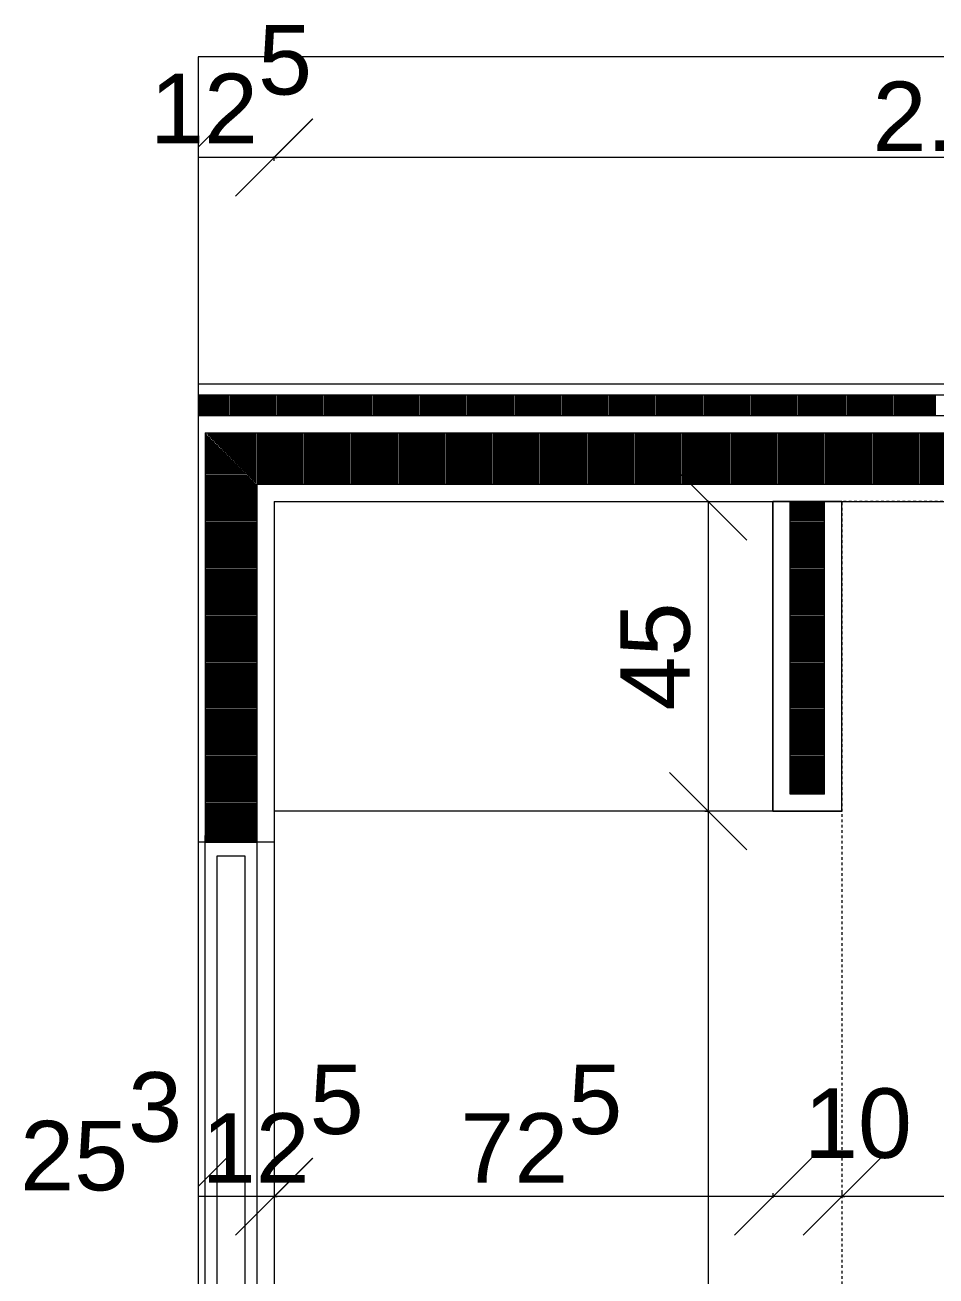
# Model space of a CAD drawing. Header units: metres. Extents: x -1 to 282, y -100 to 261.
# Drawn here: x 24.9 to 58.83, y 213.94 to 260.52 of the extents above; entities that cross this region are included whole.
import ezdxf

# ---------------------------------------------------------------- set-up
doc = ezdxf.new("R2010")
doc.units = ezdxf.units.M
doc.header["$LTSCALE"] = 0.00508
doc.header["$PDMODE"] = 1
doc.linetypes.add('gestrichelt-klein', pattern=[0.19685, 0.068898, -0.127953])
for name, color, linetype, lineweight in [('251_Sanitaerapparate', 7, 'Continuous', 5), ('271_Gipserarbeiten-allgemein', 7, 'Continuous', 18), ('273.0_Innentueren', 7, 'Continuous', 18), ('273.1_Wandschraenke', 7, 'Continuous', 9), ('Linien-0.03', 7, 'Continuous', 5), ('Linien-0.10', 7, 'Continuous', 9), ('Linien-gestrichelt', 7, 'gestrichelt-klein', 5), ('Symbole', 7, 'Continuous', 5)]:
    doc.layers.add(name, color=color, linetype=linetype, lineweight=lineweight)
for name, color, linetype, lineweight, true_color in [('271_Gipserarbeiten-LBW 10.0cm', 7, 'Continuous', 18, 0x6c00d2), ('271_Gipserarbeiten-LBW 12.5cm', 7, 'Continuous', 18, 0x117d81), ('273.1_Akustikplatte', 7, 'Continuous', 13, 0xe95800), ('Bemaßung-Leichtbau', 7, 'Continuous', 5, 0xb54400)]:
    doc.layers.add(name, color=color, linetype=linetype, lineweight=lineweight, true_color=true_color)
doc.styles.add('Arial', font='arial.ttf')
doc.dimstyles.new('vbk_50', dxfattribs={"dimtxt": 101.016365, "dimasz": 0.002245, "dimexe": 0.0015, "dimexo": 0.003, "dimgap": 0.0005, "dimtad": 1, "dimdec": 3, "dimzin": 3, "dimdsep": 46, "dimtxsty": 'Arial', "dimblk": 'VW_SLASH', "dimblk1": 'VW_SLASH', "dimblk2": 'VW_SLASH', "dimcen": 0, "dimdle": 0.002, "dimazin": 0, "dimtfac": 0.9, "dimtdec": 3, "dimtix": 1, "dimtmove": 0, "dimatfit": 0, "dimldrblk": 'DOT', "dimfxl": 0.005, "dimfxlon": 1, "dimfrac": 2, "dimtolj": 1, "dimtzin": 3, "dimarcsym": 0})
pattern_1 = [(0, (-31.357545, -155.136867), (3e-18, -0.05), [])]

# ---------------------------------------------------------------- blocks, each defined once
blk = doc.blocks.new('SAN_GR_Dusche')
at = {"layer": '251_Sanitaerapparate', "flags": 128}
for points in [[(0.285, 0), (0.635, 0), (0.635, -0.3835), (0.285, -0.3835)], [(0.1375, -0.2625), (0.1375, -0.1375), (0.2625, -0.1375), (0.2625, -0.2625)]]:
    blk.add_lwpolyline(points, close=True, dxfattribs=at)
at = {"layer": '251_Sanitaerapparate', "linetype": 'Continuous', "lineweight": 5}
blk.add_point((0, 0), dxfattribs=at)
at = {"layer": 'Linien-gestrichelt', "flags": 128}
blk.add_lwpolyline([(0, -1.21), (0, 0), (1.13, 0), (1.13, -1.21)], close=True, dxfattribs=at)
blk = doc.blocks.new('GRUP_GR_Standardbad')
at = {"layer": '273.1_Wandschraenke'}
blk.add_line((1.13, -0.45), (1.955, -0.45), dxfattribs=at)
at = {"layer": 'Linien-0.10', "flags": 128}
blk.add_lwpolyline([(1.13, 0), (1.23, 0), (1.23, -0.45), (1.13, -0.45)], close=True, dxfattribs=at)
at = {"layer": '251_Sanitaerapparate', "color": 7}
blk.add_blockref('SAN_GR_Dusche', (0, 0), dxfattribs=at)
blk = doc.blocks.new('*E182')
at = {"layer": 'Linien-0.03', "linetype": 'Continuous', "lineweight": 5}
h = blk.add_hatch(dxfattribs=at)
h.set_pattern_fill('DÄMMSTOFF 1MM', angle=-90, style=0, pattern_type=2)
h.set_pattern_definition(pattern_1)
h.paths.add_polyline_path([(0.257, 90.201), (2.179, 88.279), (2.179, 74.954), (0.257, 74.954)])
h = blk.add_hatch(dxfattribs=at)
h.set_pattern_fill('DÄMMSTOFF 1MM', angle=180, style=0, pattern_type=2)
h.set_pattern_definition([(270, (-31.357545, -155.136867), (-0.05, 6e-18), [])])
h.paths.add_polyline_path([(2.179, 88.279), (0.257, 90.201), (59.003, 90.201), (57.081, 88.279)])
h = blk.add_hatch(dxfattribs=at)
h.set_pattern_fill('DÄMMSTOFF 1MM', angle=-90, style=0, pattern_type=2)
h.set_pattern_definition(pattern_1)
h.paths.add_polyline_path([(22.038, 87.638), (23.319, 87.638), (23.319, 76.747), (22.038, 76.747)])
at = {"layer": '271_Gipserarbeiten-LBW 10.0cm'}
for p, q in [((21.398, 87.638, 0), (23.96, 87.638, 0)), ((21.398, 76.747, 0), (21.398, 87.638, 0)), ((23.96, 76.747, 0), (23.96, 87.638, 0)), ((21.398, 76.747, 0), (21.398, 76.107, 0)), ((23.96, 76.107, 0), (23.96, 76.747, 0)), ((21.398, 76.107, 0), (23.96, 76.107, 0))]:
    blk.add_line(p, q, dxfattribs=at)
at = {"layer": '271_Gipserarbeiten-LBW 12.5cm'}
for p, q in [((0, 90.841, 0), (59.643, 90.841, 0)), ((2.819, 87.638, 0), (2.819, 74.954, 0)), ((2.819, 87.638, 0), (56.44, 87.638, 0)), ((2.819, 74.954, 0), (0, 74.954, 0))]:
    blk.add_line(p, q, dxfattribs=at)
at = {"layer": '271_Gipserarbeiten-LBW 12.5cm', "elevation": 0, "flags": 128}
blk.add_lwpolyline([(2.819, 75.21), (2.819, 51.891), (1.73, 51.891), (1.73, 47.278), (0, 47.278)], dxfattribs=at)
at = {"layer": '273.0_Innentueren', "flags": 128}
blk.add_lwpolyline([(0.705, 74.441), (1.73, 74.441), (1.73, 47.278), (0.705, 47.278)], close=True, dxfattribs=at)
at = {"layer": '273.1_Akustikplatte'}
for p, q in [((0, 92.02, 0), (59.515, 92.02, 0)), ((0, 91.61, 0), (59.515, 91.61, 0))]:
    blk.add_line(p, q, dxfattribs=at)
at = {"layer": 'Linien-0.03'}
for p, q in [((0, 91.61, 0), (59.643, 91.61, 0)), ((0, 91.61, 0), (59.643, 91.61, 0)), ((0, 90.841, 0), (59.643, 90.841, 0)), ((0, 90.841, 0), (59.643, 90.841, 0)), ((0, 90.841, 0), (59.643, 90.841, 0)), ((0.257, 90.201, 0), (0.257, 74.954, 0)), ((0.257, 90.201, 0), (59.003, 90.201, 0)), ((2.179, 88.279, 0), (2.179, 74.954, 0)), ((2.179, 88.279, 0), (57.081, 88.279, 0)), ((2.819, 87.638, 0), (2.819, 74.954, 0)), ((2.819, 87.638, 0), (56.44, 87.638, 0)), ((21.398, 76.107, 0), (21.398, 87.638, 0)), ((22.038, 76.747, 0), (22.038, 87.638, 0)), ((23.319, 76.747, 0), (23.319, 87.638, 0)), ((23.96, 76.107, 0), (23.96, 87.638, 0)), ((23.319, 76.747, 0), (22.038, 76.747, 0)), ((0.257, 74.954, 0), (0.257, 75.21, 0)), ((2.179, 74.954, 0), (2.179, 75.21, 0))]:
    blk.add_line(p, q, dxfattribs=at)
at = {"layer": 'Linien-0.03', "color": 7, "linetype": 'Continuous', "lineweight": 5}
for p, q in [((0.042, 91.61, 0), (0.042, 90.841, 0)), ((0.092, 91.61, 0), (0.092, 90.841, 0)), ((0.142, 91.61, 0), (0.142, 90.841, 0)), ((0.192, 91.61, 0), (0.192, 90.841, 0)), ((0.242, 91.61, 0), (0.242, 90.841, 0)), ((0.292, 91.61, 0), (0.292, 90.841, 0)), ((0.342, 91.61, 0), (0.342, 90.841, 0)), ((0.392, 91.61, 0), (0.392, 90.841, 0)), ((0.442, 91.61, 0), (0.442, 90.841, 0)), ((0.492, 91.61, 0), (0.492, 90.841, 0)), ((0.542, 91.61, 0), (0.542, 90.841, 0)), ((0.592, 91.61, 0), (0.592, 90.841, 0)), ((0.642, 91.61, 0), (0.642, 90.841, 0)), ((0.692, 91.61, 0), (0.692, 90.841, 0)), ((0.742, 91.61, 0), (0.742, 90.841, 0)), ((0.792, 91.61, 0), (0.792, 90.841, 0)), ((0.842, 91.61, 0), (0.842, 90.841, 0)), ((0.892, 91.61, 0), (0.892, 90.841, 0)), ((0.942, 91.61, 0), (0.942, 90.841, 0)), ((0.992, 91.61, 0), (0.992, 90.841, 0)), ((1.042, 91.61, 0), (1.042, 90.841, 0)), ((1.092, 91.61, 0), (1.092, 90.841, 0)), ((1.142, 91.61, 0), (1.142, 90.841, 0)), ((1.192, 91.61, 0), (1.192, 90.841, 0)), ((1.242, 91.61, 0), (1.242, 90.841, 0)), ((1.292, 91.61, 0), (1.292, 90.841, 0)), ((1.342, 91.61, 0), (1.342, 90.841, 0)), ((1.392, 91.61, 0), (1.392, 90.841, 0)), ((1.442, 91.61, 0), (1.442, 90.841, 0)), ((1.492, 91.61, 0), (1.492, 90.841, 0)), ((1.542, 91.61, 0), (1.542, 90.841, 0)), ((1.592, 91.61, 0), (1.592, 90.841, 0)), ((1.642, 91.61, 0), (1.642, 90.841, 0)), ((1.692, 91.61, 0), (1.692, 90.841, 0)), ((1.742, 91.61, 0), (1.742, 90.841, 0)), ((1.792, 91.61, 0), (1.792, 90.841, 0)), ((1.842, 91.61, 0), (1.842, 90.841, 0)), ((1.892, 91.61, 0), (1.892, 90.841, 0)), ((1.942, 91.61, 0), (1.942, 90.841, 0)), ((1.992, 91.61, 0), (1.992, 90.841, 0)), ((2.042, 91.61, 0), (2.042, 90.841, 0)), ((2.092, 91.61, 0), (2.092, 90.841, 0)), ((2.142, 91.61, 0), (2.142, 90.841, 0)), ((2.192, 91.61, 0), (2.192, 90.841, 0)), ((2.242, 91.61, 0), (2.242, 90.841, 0)), ((2.292, 91.61, 0), (2.292, 90.841, 0)), ((2.342, 91.61, 0), (2.342, 90.841, 0)), ((2.392, 91.61, 0), (2.392, 90.841, 0)), ((2.442, 91.61, 0), (2.442, 90.841, 0)), ((2.492, 91.61, 0), (2.492, 90.841, 0)), ((2.542, 91.61, 0), (2.542, 90.841, 0)), ((2.592, 91.61, 0), (2.592, 90.841, 0)), ((2.642, 91.61, 0), (2.642, 90.841, 0)), ((2.692, 91.61, 0), (2.692, 90.841, 0)), ((2.742, 91.61, 0), (2.742, 90.841, 0)), ((2.792, 91.61, 0), (2.792, 90.841, 0)), ((2.842, 91.61, 0), (2.842, 90.841, 0)), ((2.892, 91.61, 0), (2.892, 90.841, 0)), ((2.942, 91.61, 0), (2.942, 90.841, 0)), ((2.992, 91.61, 0), (2.992, 90.841, 0)), ((3.042, 91.61, 0), (3.042, 90.841, 0)), ((3.092, 91.61, 0), (3.092, 90.841, 0)), ((3.142, 91.61, 0), (3.142, 90.841, 0)), ((3.192, 91.61, 0), (3.192, 90.841, 0)), ((3.242, 91.61, 0), (3.242, 90.841, 0)), ((3.292, 91.61, 0), (3.292, 90.841, 0)), ((3.342, 91.61, 0), (3.342, 90.841, 0)), ((3.392, 91.61, 0), (3.392, 90.841, 0)), ((3.442, 91.61, 0), (3.442, 90.841, 0)), ((3.492, 91.61, 0), (3.492, 90.841, 0)), ((3.542, 91.61, 0), (3.542, 90.841, 0)), ((3.592, 91.61, 0), (3.592, 90.841, 0)), ((3.642, 91.61, 0), (3.642, 90.841, 0)), ((3.692, 91.61, 0), (3.692, 90.841, 0)), ((3.742, 91.61, 0), (3.742, 90.841, 0)), ((3.792, 91.61, 0), (3.792, 90.841, 0)), ((3.842, 91.61, 0), (3.842, 90.841, 0)), ((3.892, 91.61, 0), (3.892, 90.841, 0)), ((3.942, 91.61, 0), (3.942, 90.841, 0)), ((3.992, 91.61, 0), (3.992, 90.841, 0)), ((4.042, 91.61, 0), (4.042, 90.841, 0)), ((4.092, 91.61, 0), (4.092, 90.841, 0)), ((4.142, 91.61, 0), (4.142, 90.841, 0)), ((4.192, 91.61, 0), (4.192, 90.841, 0)), ((4.242, 91.61, 0), (4.242, 90.841, 0)), ((4.292, 91.61, 0), (4.292, 90.841, 0)), ((4.342, 91.61, 0), (4.342, 90.841, 0)), ((4.392, 91.61, 0), (4.392, 90.841, 0)), ((4.442, 91.61, 0), (4.442, 90.841, 0)), ((4.492, 91.61, 0), (4.492, 90.841, 0)), ((4.542, 91.61, 0), (4.542, 90.841, 0)), ((4.592, 91.61, 0), (4.592, 90.841, 0)), ((4.642, 91.61, 0), (4.642, 90.841, 0)), ((4.692, 91.61, 0), (4.692, 90.841, 0)), ((4.742, 91.61, 0), (4.742, 90.841, 0)), ((4.792, 91.61, 0), (4.792, 90.841, 0)), ((4.842, 91.61, 0), (4.842, 90.841, 0)), ((4.892, 91.61, 0), (4.892, 90.841, 0)), ((4.942, 91.61, 0), (4.942, 90.841, 0)), ((4.992, 91.61, 0), (4.992, 90.841, 0)), ((5.042, 91.61, 0), (5.042, 90.841, 0)), ((5.092, 91.61, 0), (5.092, 90.841, 0)), ((5.142, 91.61, 0), (5.142, 90.841, 0)), ((5.192, 91.61, 0), (5.192, 90.841, 0)), ((5.242, 91.61, 0), (5.242, 90.841, 0)), ((5.292, 91.61, 0), (5.292, 90.841, 0)), ((5.342, 91.61, 0), (5.342, 90.841, 0)), ((5.392, 91.61, 0), (5.392, 90.841, 0)), ((5.442, 91.61, 0), (5.442, 90.841, 0)), ((5.492, 91.61, 0), (5.492, 90.841, 0)), ((5.542, 91.61, 0), (5.542, 90.841, 0)), ((5.592, 91.61, 0), (5.592, 90.841, 0)), ((5.642, 91.61, 0), (5.642, 90.841, 0)), ((5.692, 91.61, 0), (5.692, 90.841, 0)), ((5.742, 91.61, 0), (5.742, 90.841, 0)), ((5.792, 91.61, 0), (5.792, 90.841, 0)), ((5.842, 91.61, 0), (5.842, 90.841, 0)), ((5.892, 91.61, 0), (5.892, 90.841, 0)), ((5.942, 91.61, 0), (5.942, 90.841, 0)), ((5.992, 91.61, 0), (5.992, 90.841, 0)), ((6.042, 91.61, 0), (6.042, 90.841, 0)), ((6.092, 91.61, 0), (6.092, 90.841, 0)), ((6.142, 91.61, 0), (6.142, 90.841, 0)), ((6.192, 91.61, 0), (6.192, 90.841, 0)), ((6.242, 91.61, 0), (6.242, 90.841, 0)), ((6.292, 91.61, 0), (6.292, 90.841, 0)), ((6.342, 91.61, 0), (6.342, 90.841, 0)), ((6.392, 91.61, 0), (6.392, 90.841, 0)), ((6.442, 91.61, 0), (6.442, 90.841, 0)), ((6.492, 91.61, 0), (6.492, 90.841, 0)), ((6.542, 91.61, 0), (6.542, 90.841, 0)), ((6.592, 91.61, 0), (6.592, 90.841, 0)), ((6.642, 91.61, 0), (6.642, 90.841, 0)), ((6.692, 91.61, 0), (6.692, 90.841, 0)), ((6.742, 91.61, 0), (6.742, 90.841, 0)), ((6.792, 91.61, 0), (6.792, 90.841, 0)), ((6.842, 91.61, 0), (6.842, 90.841, 0)), ((6.892, 91.61, 0), (6.892, 90.841, 0)), ((6.942, 91.61, 0), (6.942, 90.841, 0)), ((6.992, 91.61, 0), (6.992, 90.841, 0)), ((7.042, 91.61, 0), (7.042, 90.841, 0)), ((7.092, 91.61, 0), (7.092, 90.841, 0)), ((7.142, 91.61, 0), (7.142, 90.841, 0)), ((7.192, 91.61, 0), (7.192, 90.841, 0)), ((7.242, 91.61, 0), (7.242, 90.841, 0)), ((7.292, 91.61, 0), (7.292, 90.841, 0)), ((7.342, 91.61, 0), (7.342, 90.841, 0)), ((7.392, 91.61, 0), (7.392, 90.841, 0)), ((7.442, 91.61, 0), (7.442, 90.841, 0)), ((7.492, 91.61, 0), (7.492, 90.841, 0)), ((7.542, 91.61, 0), (7.542, 90.841, 0)), ((7.592, 91.61, 0), (7.592, 90.841, 0)), ((7.642, 91.61, 0), (7.642, 90.841, 0)), ((7.692, 91.61, 0), (7.692, 90.841, 0)), ((7.742, 91.61, 0), (7.742, 90.841, 0)), ((7.792, 91.61, 0), (7.792, 90.841, 0)), ((7.842, 91.61, 0), (7.842, 90.841, 0)), ((7.892, 91.61, 0), (7.892, 90.841, 0)), ((7.942, 91.61, 0), (7.942, 90.841, 0)), ((7.992, 91.61, 0), (7.992, 90.841, 0)), ((8.042, 91.61, 0), (8.042, 90.841, 0)), ((8.092, 91.61, 0), (8.092, 90.841, 0)), ((8.142, 91.61, 0), (8.142, 90.841, 0)), ((8.192, 91.61, 0), (8.192, 90.841, 0)), ((8.242, 91.61, 0), (8.242, 90.841, 0)), ((8.292, 91.61, 0), (8.292, 90.841, 0)), ((8.342, 91.61, 0), (8.342, 90.841, 0)), ((8.392, 91.61, 0), (8.392, 90.841, 0)), ((8.442, 91.61, 0), (8.442, 90.841, 0)), ((8.492, 91.61, 0), (8.492, 90.841, 0)), ((8.542, 91.61, 0), (8.542, 90.841, 0)), ((8.592, 91.61, 0), (8.592, 90.841, 0)), ((8.642, 91.61, 0), (8.642, 90.841, 0)), ((8.692, 91.61, 0), (8.692, 90.841, 0)), ((8.742, 91.61, 0), (8.742, 90.841, 0)), ((8.792, 91.61, 0), (8.792, 90.841, 0)), ((8.842, 91.61, 0), (8.842, 90.841, 0)), ((8.892, 91.61, 0), (8.892, 90.841, 0)), ((8.942, 91.61, 0), (8.942, 90.841, 0)), ((8.992, 91.61, 0), (8.992, 90.841, 0)), ((9.042, 91.61, 0), (9.042, 90.841, 0)), ((9.092, 91.61, 0), (9.092, 90.841, 0)), ((9.142, 91.61, 0), (9.142, 90.841, 0)), ((9.192, 91.61, 0), (9.192, 90.841, 0)), ((9.242, 91.61, 0), (9.242, 90.841, 0)), ((9.292, 91.61, 0), (9.292, 90.841, 0)), ((9.342, 91.61, 0), (9.342, 90.841, 0)), ((9.392, 91.61, 0), (9.392, 90.841, 0)), ((9.442, 91.61, 0), (9.442, 90.841, 0)), ((9.492, 91.61, 0), (9.492, 90.841, 0)), ((9.542, 91.61, 0), (9.542, 90.841, 0)), ((9.592, 91.61, 0), (9.592, 90.841, 0)), ((9.642, 91.61, 0), (9.642, 90.841, 0)), ((9.692, 91.61, 0), (9.692, 90.841, 0)), ((9.742, 91.61, 0), (9.742, 90.841, 0)), ((9.792, 91.61, 0), (9.792, 90.841, 0)), ((9.842, 91.61, 0), (9.842, 90.841, 0)), ((9.892, 91.61, 0), (9.892, 90.841, 0)), ((9.942, 91.61, 0), (9.942, 90.841, 0)), ((9.992, 91.61, 0), (9.992, 90.841, 0)), ((10.042, 91.61, 0), (10.042, 90.841, 0)), ((10.092, 91.61, 0), (10.092, 90.841, 0)), ((10.142, 91.61, 0), (10.142, 90.841, 0)), ((10.192, 91.61, 0), (10.192, 90.841, 0)), ((10.242, 91.61, 0), (10.242, 90.841, 0)), ((10.292, 91.61, 0), (10.292, 90.841, 0)), ((10.342, 91.61, 0), (10.342, 90.841, 0)), ((10.392, 91.61, 0), (10.392, 90.841, 0)), ((10.442, 91.61, 0), (10.442, 90.841, 0)), ((10.492, 91.61, 0), (10.492, 90.841, 0)), ((10.542, 91.61, 0), (10.542, 90.841, 0)), ((10.592, 91.61, 0), (10.592, 90.841, 0)), ((10.642, 91.61, 0), (10.642, 90.841, 0)), ((10.692, 91.61, 0), (10.692, 90.841, 0)), ((10.742, 91.61, 0), (10.742, 90.841, 0)), ((10.792, 91.61, 0), (10.792, 90.841, 0)), ((10.842, 91.61, 0), (10.842, 90.841, 0)), ((10.892, 91.61, 0), (10.892, 90.841, 0)), ((10.942, 91.61, 0), (10.942, 90.841, 0)), ((10.992, 91.61, 0), (10.992, 90.841, 0)), ((11.042, 91.61, 0), (11.042, 90.841, 0)), ((11.092, 91.61, 0), (11.092, 90.841, 0)), ((11.142, 91.61, 0), (11.142, 90.841, 0)), ((11.192, 91.61, 0), (11.192, 90.841, 0)), ((11.242, 91.61, 0), (11.242, 90.841, 0)), ((11.292, 91.61, 0), (11.292, 90.841, 0)), ((11.342, 91.61, 0), (11.342, 90.841, 0)), ((11.392, 91.61, 0), (11.392, 90.841, 0)), ((11.442, 91.61, 0), (11.442, 90.841, 0)), ((11.492, 91.61, 0), (11.492, 90.841, 0)), ((11.542, 91.61, 0), (11.542, 90.841, 0)), ((11.592, 91.61, 0), (11.592, 90.841, 0)), ((11.642, 91.61, 0), (11.642, 90.841, 0)), ((11.692, 91.61, 0), (11.692, 90.841, 0)), ((11.742, 91.61, 0), (11.742, 90.841, 0)), ((11.792, 91.61, 0), (11.792, 90.841, 0)), ((11.842, 91.61, 0), (11.842, 90.841, 0)), ((11.892, 91.61, 0), (11.892, 90.841, 0)), ((11.942, 91.61, 0), (11.942, 90.841, 0)), ((11.992, 91.61, 0), (11.992, 90.841, 0)), ((12.042, 91.61, 0), (12.042, 90.841, 0)), ((12.092, 91.61, 0), (12.092, 90.841, 0)), ((12.142, 91.61, 0), (12.142, 90.841, 0)), ((12.192, 91.61, 0), (12.192, 90.841, 0)), ((12.242, 91.61, 0), (12.242, 90.841, 0)), ((12.292, 91.61, 0), (12.292, 90.841, 0)), ((12.342, 91.61, 0), (12.342, 90.841, 0)), ((12.392, 91.61, 0), (12.392, 90.841, 0)), ((12.442, 91.61, 0), (12.442, 90.841, 0)), ((12.492, 91.61, 0), (12.492, 90.841, 0)), ((12.542, 91.61, 0), (12.542, 90.841, 0)), ((12.592, 91.61, 0), (12.592, 90.841, 0)), ((12.642, 91.61, 0), (12.642, 90.841, 0)), ((12.692, 91.61, 0), (12.692, 90.841, 0)), ((12.742, 91.61, 0), (12.742, 90.841, 0)), ((12.792, 91.61, 0), (12.792, 90.841, 0)), ((12.842, 91.61, 0), (12.842, 90.841, 0)), ((12.892, 91.61, 0), (12.892, 90.841, 0)), ((12.942, 91.61, 0), (12.942, 90.841, 0)), ((12.992, 91.61, 0), (12.992, 90.841, 0)), ((13.042, 91.61, 0), (13.042, 90.841, 0)), ((13.092, 91.61, 0), (13.092, 90.841, 0)), ((13.142, 91.61, 0), (13.142, 90.841, 0)), ((13.192, 91.61, 0), (13.192, 90.841, 0)), ((13.242, 91.61, 0), (13.242, 90.841, 0)), ((13.292, 91.61, 0), (13.292, 90.841, 0)), ((13.342, 91.61, 0), (13.342, 90.841, 0)), ((13.392, 91.61, 0), (13.392, 90.841, 0)), ((13.442, 91.61, 0), (13.442, 90.841, 0)), ((13.492, 91.61, 0), (13.492, 90.841, 0)), ((13.542, 91.61, 0), (13.542, 90.841, 0)), ((13.592, 91.61, 0), (13.592, 90.841, 0)), ((13.642, 91.61, 0), (13.642, 90.841, 0)), ((13.692, 91.61, 0), (13.692, 90.841, 0)), ((13.742, 91.61, 0), (13.742, 90.841, 0)), ((13.792, 91.61, 0), (13.792, 90.841, 0)), ((13.842, 91.61, 0), (13.842, 90.841, 0)), ((13.892, 91.61, 0), (13.892, 90.841, 0)), ((13.942, 91.61, 0), (13.942, 90.841, 0)), ((13.992, 91.61, 0), (13.992, 90.841, 0)), ((14.042, 91.61, 0), (14.042, 90.841, 0)), ((14.092, 91.61, 0), (14.092, 90.841, 0)), ((14.142, 91.61, 0), (14.142, 90.841, 0)), ((14.192, 91.61, 0), (14.192, 90.841, 0)), ((14.242, 91.61, 0), (14.242, 90.841, 0)), ((14.292, 91.61, 0), (14.292, 90.841, 0)), ((14.342, 91.61, 0), (14.342, 90.841, 0)), ((14.392, 91.61, 0), (14.392, 90.841, 0)), ((14.442, 91.61, 0), (14.442, 90.841, 0)), ((14.492, 91.61, 0), (14.492, 90.841, 0)), ((14.542, 91.61, 0), (14.542, 90.841, 0)), ((14.592, 91.61, 0), (14.592, 90.841, 0)), ((14.642, 91.61, 0), (14.642, 90.841, 0)), ((14.692, 91.61, 0), (14.692, 90.841, 0)), ((14.742, 91.61, 0), (14.742, 90.841, 0)), ((14.792, 91.61, 0), (14.792, 90.841, 0)), ((14.842, 91.61, 0), (14.842, 90.841, 0)), ((14.892, 91.61, 0), (14.892, 90.841, 0)), ((14.942, 91.61, 0), (14.942, 90.841, 0)), ((14.992, 91.61, 0), (14.992, 90.841, 0)), ((15.042, 91.61, 0), (15.042, 90.841, 0)), ((15.092, 91.61, 0), (15.092, 90.841, 0)), ((15.142, 91.61, 0), (15.142, 90.841, 0)), ((15.192, 91.61, 0), (15.192, 90.841, 0)), ((15.242, 91.61, 0), (15.242, 90.841, 0)), ((15.292, 91.61, 0), (15.292, 90.841, 0)), ((15.342, 91.61, 0), (15.342, 90.841, 0)), ((15.392, 91.61, 0), (15.392, 90.841, 0)), ((15.442, 91.61, 0), (15.442, 90.841, 0)), ((15.492, 91.61, 0), (15.492, 90.841, 0)), ((15.542, 91.61, 0), (15.542, 90.841, 0)), ((15.592, 91.61, 0), (15.592, 90.841, 0)), ((15.642, 91.61, 0), (15.642, 90.841, 0)), ((15.692, 91.61, 0), (15.692, 90.841, 0)), ((15.742, 91.61, 0), (15.742, 90.841, 0)), ((15.792, 91.61, 0), (15.792, 90.841, 0)), ((15.842, 91.61, 0), (15.842, 90.841, 0)), ((15.892, 91.61, 0), (15.892, 90.841, 0)), ((15.942, 91.61, 0), (15.942, 90.841, 0)), ((15.992, 91.61, 0), (15.992, 90.841, 0)), ((16.042, 91.61, 0), (16.042, 90.841, 0)), ((16.092, 91.61, 0), (16.092, 90.841, 0)), ((16.142, 91.61, 0), (16.142, 90.841, 0)), ((16.192, 91.61, 0), (16.192, 90.841, 0)), ((16.242, 91.61, 0), (16.242, 90.841, 0)), ((16.292, 91.61, 0), (16.292, 90.841, 0)), ((16.342, 91.61, 0), (16.342, 90.841, 0)), ((16.392, 91.61, 0), (16.392, 90.841, 0)), ((16.442, 91.61, 0), (16.442, 90.841, 0)), ((16.492, 91.61, 0), (16.492, 90.841, 0)), ((16.542, 91.61, 0), (16.542, 90.841, 0)), ((16.592, 91.61, 0), (16.592, 90.841, 0)), ((16.642, 91.61, 0), (16.642, 90.841, 0)), ((16.692, 91.61, 0), (16.692, 90.841, 0)), ((16.742, 91.61, 0), (16.742, 90.841, 0)), ((16.792, 91.61, 0), (16.792, 90.841, 0)), ((16.842, 91.61, 0), (16.842, 90.841, 0)), ((16.892, 91.61, 0), (16.892, 90.841, 0)), ((16.942, 91.61, 0), (16.942, 90.841, 0)), ((16.992, 91.61, 0), (16.992, 90.841, 0)), ((17.042, 91.61, 0), (17.042, 90.841, 0)), ((17.092, 91.61, 0), (17.092, 90.841, 0)), ((17.142, 91.61, 0), (17.142, 90.841, 0)), ((17.192, 91.61, 0), (17.192, 90.841, 0)), ((17.242, 91.61, 0), (17.242, 90.841, 0)), ((17.292, 91.61, 0), (17.292, 90.841, 0)), ((17.342, 91.61, 0), (17.342, 90.841, 0)), ((17.392, 91.61, 0), (17.392, 90.841, 0)), ((17.442, 91.61, 0), (17.442, 90.841, 0)), ((17.492, 91.61, 0), (17.492, 90.841, 0)), ((17.542, 91.61, 0), (17.542, 90.841, 0)), ((17.592, 91.61, 0), (17.592, 90.841, 0)), ((17.642, 91.61, 0), (17.642, 90.841, 0)), ((17.692, 91.61, 0), (17.692, 90.841, 0)), ((17.742, 91.61, 0), (17.742, 90.841, 0)), ((17.792, 91.61, 0), (17.792, 90.841, 0)), ((17.842, 91.61, 0), (17.842, 90.841, 0)), ((17.892, 91.61, 0), (17.892, 90.841, 0)), ((17.942, 91.61, 0), (17.942, 90.841, 0)), ((17.992, 91.61, 0), (17.992, 90.841, 0)), ((18.042, 91.61, 0), (18.042, 90.841, 0)), ((18.092, 91.61, 0), (18.092, 90.841, 0)), ((18.142, 91.61, 0), (18.142, 90.841, 0)), ((18.192, 91.61, 0), (18.192, 90.841, 0)), ((18.242, 91.61, 0), (18.242, 90.841, 0)), ((18.292, 91.61, 0), (18.292, 90.841, 0)), ((18.342, 91.61, 0), (18.342, 90.841, 0)), ((18.392, 91.61, 0), (18.392, 90.841, 0)), ((18.442, 91.61, 0), (18.442, 90.841, 0)), ((18.492, 91.61, 0), (18.492, 90.841, 0)), ((18.542, 91.61, 0), (18.542, 90.841, 0)), ((18.592, 91.61, 0), (18.592, 90.841, 0)), ((18.642, 91.61, 0), (18.642, 90.841, 0)), ((18.692, 91.61, 0), (18.692, 90.841, 0)), ((18.742, 91.61, 0), (18.742, 90.841, 0)), ((18.792, 91.61, 0), (18.792, 90.841, 0)), ((18.842, 91.61, 0), (18.842, 90.841, 0)), ((18.892, 91.61, 0), (18.892, 90.841, 0)), ((18.942, 91.61, 0), (18.942, 90.841, 0)), ((18.992, 91.61, 0), (18.992, 90.841, 0)), ((19.042, 91.61, 0), (19.042, 90.841, 0)), ((19.092, 91.61, 0), (19.092, 90.841, 0)), ((19.142, 91.61, 0), (19.142, 90.841, 0)), ((19.192, 91.61, 0), (19.192, 90.841, 0)), ((19.242, 91.61, 0), (19.242, 90.841, 0)), ((19.292, 91.61, 0), (19.292, 90.841, 0)), ((19.342, 91.61, 0), (19.342, 90.841, 0)), ((19.392, 91.61, 0), (19.392, 90.841, 0)), ((19.442, 91.61, 0), (19.442, 90.841, 0)), ((19.492, 91.61, 0), (19.492, 90.841, 0)), ((19.542, 91.61, 0), (19.542, 90.841, 0)), ((19.592, 91.61, 0), (19.592, 90.841, 0)), ((19.642, 91.61, 0), (19.642, 90.841, 0)), ((19.692, 91.61, 0), (19.692, 90.841, 0)), ((19.742, 91.61, 0), (19.742, 90.841, 0)), ((19.792, 91.61, 0), (19.792, 90.841, 0)), ((19.842, 91.61, 0), (19.842, 90.841, 0)), ((19.892, 91.61, 0), (19.892, 90.841, 0)), ((19.942, 91.61, 0), (19.942, 90.841, 0)), ((19.992, 91.61, 0), (19.992, 90.841, 0)), ((20.042, 91.61, 0), (20.042, 90.841, 0)), ((20.092, 91.61, 0), (20.092, 90.841, 0)), ((20.142, 91.61, 0), (20.142, 90.841, 0)), ((20.192, 91.61, 0), (20.192, 90.841, 0)), ((20.242, 91.61, 0), (20.242, 90.841, 0)), ((20.292, 91.61, 0), (20.292, 90.841, 0)), ((20.342, 91.61, 0), (20.342, 90.841, 0)), ((20.392, 91.61, 0), (20.392, 90.841, 0)), ((20.442, 91.61, 0), (20.442, 90.841, 0)), ((20.492, 91.61, 0), (20.492, 90.841, 0)), ((20.542, 91.61, 0), (20.542, 90.841, 0)), ((20.592, 91.61, 0), (20.592, 90.841, 0)), ((20.642, 91.61, 0), (20.642, 90.841, 0)), ((20.692, 91.61, 0), (20.692, 90.841, 0)), ((20.742, 91.61, 0), (20.742, 90.841, 0)), ((20.792, 91.61, 0), (20.792, 90.841, 0)), ((20.842, 91.61, 0), (20.842, 90.841, 0)), ((20.892, 91.61, 0), (20.892, 90.841, 0)), ((20.942, 91.61, 0), (20.942, 90.841, 0)), ((20.992, 91.61, 0), (20.992, 90.841, 0)), ((21.042, 91.61, 0), (21.042, 90.841, 0)), ((21.092, 91.61, 0), (21.092, 90.841, 0)), ((21.142, 91.61, 0), (21.142, 90.841, 0)), ((21.192, 91.61, 0), (21.192, 90.841, 0)), ((21.242, 91.61, 0), (21.242, 90.841, 0)), ((21.292, 91.61, 0), (21.292, 90.841, 0)), ((21.342, 91.61, 0), (21.342, 90.841, 0)), ((21.392, 91.61, 0), (21.392, 90.841, 0)), ((21.442, 91.61, 0), (21.442, 90.841, 0)), ((21.492, 91.61, 0), (21.492, 90.841, 0)), ((21.542, 91.61, 0), (21.542, 90.841, 0)), ((21.592, 91.61, 0), (21.592, 90.841, 0)), ((21.642, 91.61, 0), (21.642, 90.841, 0)), ((21.692, 91.61, 0), (21.692, 90.841, 0)), ((21.742, 91.61, 0), (21.742, 90.841, 0)), ((21.792, 91.61, 0), (21.792, 90.841, 0)), ((21.842, 91.61, 0), (21.842, 90.841, 0)), ((21.892, 91.61, 0), (21.892, 90.841, 0)), ((21.942, 91.61, 0), (21.942, 90.841, 0)), ((21.992, 91.61, 0), (21.992, 90.841, 0)), ((22.042, 91.61, 0), (22.042, 90.841, 0)), ((22.092, 91.61, 0), (22.092, 90.841, 0)), ((22.142, 91.61, 0), (22.142, 90.841, 0)), ((22.192, 91.61, 0), (22.192, 90.841, 0)), ((22.242, 91.61, 0), (22.242, 90.841, 0)), ((22.292, 91.61, 0), (22.292, 90.841, 0)), ((22.342, 91.61, 0), (22.342, 90.841, 0)), ((22.392, 91.61, 0), (22.392, 90.841, 0)), ((22.442, 91.61, 0), (22.442, 90.841, 0)), ((22.492, 91.61, 0), (22.492, 90.841, 0)), ((22.542, 91.61, 0), (22.542, 90.841, 0)), ((22.592, 91.61, 0), (22.592, 90.841, 0)), ((22.642, 91.61, 0), (22.642, 90.841, 0)), ((22.692, 91.61, 0), (22.692, 90.841, 0)), ((22.742, 91.61, 0), (22.742, 90.841, 0)), ((22.792, 91.61, 0), (22.792, 90.841, 0)), ((22.842, 91.61, 0), (22.842, 90.841, 0)), ((22.892, 91.61, 0), (22.892, 90.841, 0)), ((22.942, 91.61, 0), (22.942, 90.841, 0)), ((22.992, 91.61, 0), (22.992, 90.841, 0)), ((23.042, 91.61, 0), (23.042, 90.841, 0)), ((23.092, 91.61, 0), (23.092, 90.841, 0)), ((23.142, 91.61, 0), (23.142, 90.841, 0)), ((23.192, 91.61, 0), (23.192, 90.841, 0)), ((23.242, 91.61, 0), (23.242, 90.841, 0)), ((23.292, 91.61, 0), (23.292, 90.841, 0)), ((23.342, 91.61, 0), (23.342, 90.841, 0)), ((23.392, 91.61, 0), (23.392, 90.841, 0)), ((23.442, 91.61, 0), (23.442, 90.841, 0)), ((23.492, 91.61, 0), (23.492, 90.841, 0)), ((23.542, 91.61, 0), (23.542, 90.841, 0)), ((23.592, 91.61, 0), (23.592, 90.841, 0)), ((23.642, 91.61, 0), (23.642, 90.841, 0)), ((23.692, 91.61, 0), (23.692, 90.841, 0)), ((23.742, 91.61, 0), (23.742, 90.841, 0)), ((23.792, 91.61, 0), (23.792, 90.841, 0)), ((23.842, 91.61, 0), (23.842, 90.841, 0)), ((23.892, 91.61, 0), (23.892, 90.841, 0)), ((23.942, 91.61, 0), (23.942, 90.841, 0)), ((23.992, 91.61, 0), (23.992, 90.841, 0)), ((24.042, 91.61, 0), (24.042, 90.841, 0)), ((24.092, 91.61, 0), (24.092, 90.841, 0)), ((24.142, 91.61, 0), (24.142, 90.841, 0)), ((24.192, 91.61, 0), (24.192, 90.841, 0)), ((24.242, 91.61, 0), (24.242, 90.841, 0)), ((24.292, 91.61, 0), (24.292, 90.841, 0)), ((24.342, 91.61, 0), (24.342, 90.841, 0)), ((24.392, 91.61, 0), (24.392, 90.841, 0)), ((24.442, 91.61, 0), (24.442, 90.841, 0)), ((24.492, 91.61, 0), (24.492, 90.841, 0)), ((24.542, 91.61, 0), (24.542, 90.841, 0)), ((24.592, 91.61, 0), (24.592, 90.841, 0)), ((24.642, 91.61, 0), (24.642, 90.841, 0)), ((24.692, 91.61, 0), (24.692, 90.841, 0)), ((24.742, 91.61, 0), (24.742, 90.841, 0)), ((24.792, 91.61, 0), (24.792, 90.841, 0)), ((24.842, 91.61, 0), (24.842, 90.841, 0)), ((24.892, 91.61, 0), (24.892, 90.841, 0)), ((24.942, 91.61, 0), (24.942, 90.841, 0)), ((24.992, 91.61, 0), (24.992, 90.841, 0)), ((25.042, 91.61, 0), (25.042, 90.841, 0)), ((25.092, 91.61, 0), (25.092, 90.841, 0)), ((25.142, 91.61, 0), (25.142, 90.841, 0)), ((25.192, 91.61, 0), (25.192, 90.841, 0)), ((25.242, 91.61, 0), (25.242, 90.841, 0)), ((25.292, 91.61, 0), (25.292, 90.841, 0)), ((25.342, 91.61, 0), (25.342, 90.841, 0)), ((25.392, 91.61, 0), (25.392, 90.841, 0)), ((25.442, 91.61, 0), (25.442, 90.841, 0)), ((25.492, 91.61, 0), (25.492, 90.841, 0)), ((25.542, 91.61, 0), (25.542, 90.841, 0)), ((25.592, 91.61, 0), (25.592, 90.841, 0)), ((25.642, 91.61, 0), (25.642, 90.841, 0)), ((25.692, 91.61, 0), (25.692, 90.841, 0)), ((25.742, 91.61, 0), (25.742, 90.841, 0)), ((25.792, 91.61, 0), (25.792, 90.841, 0)), ((25.842, 91.61, 0), (25.842, 90.841, 0)), ((25.892, 91.61, 0), (25.892, 90.841, 0)), ((25.942, 91.61, 0), (25.942, 90.841, 0)), ((25.992, 91.61, 0), (25.992, 90.841, 0)), ((26.042, 91.61, 0), (26.042, 90.841, 0)), ((26.092, 91.61, 0), (26.092, 90.841, 0)), ((26.142, 91.61, 0), (26.142, 90.841, 0)), ((26.192, 91.61, 0), (26.192, 90.841, 0)), ((26.242, 91.61, 0), (26.242, 90.841, 0)), ((26.292, 91.61, 0), (26.292, 90.841, 0)), ((26.342, 91.61, 0), (26.342, 90.841, 0)), ((26.392, 91.61, 0), (26.392, 90.841, 0)), ((26.442, 91.61, 0), (26.442, 90.841, 0)), ((26.492, 91.61, 0), (26.492, 90.841, 0)), ((26.542, 91.61, 0), (26.542, 90.841, 0)), ((26.592, 91.61, 0), (26.592, 90.841, 0)), ((26.642, 91.61, 0), (26.642, 90.841, 0)), ((26.692, 91.61, 0), (26.692, 90.841, 0)), ((26.742, 91.61, 0), (26.742, 90.841, 0)), ((26.792, 91.61, 0), (26.792, 90.841, 0)), ((26.842, 91.61, 0), (26.842, 90.841, 0)), ((26.892, 91.61, 0), (26.892, 90.841, 0)), ((26.942, 91.61, 0), (26.942, 90.841, 0)), ((26.992, 91.61, 0), (26.992, 90.841, 0)), ((27.042, 91.61, 0), (27.042, 90.841, 0)), ((27.092, 91.61, 0), (27.092, 90.841, 0)), ((27.142, 91.61, 0), (27.142, 90.841, 0)), ((27.192, 91.61, 0), (27.192, 90.841, 0)), ((27.242, 91.61, 0), (27.242, 90.841, 0)), ((27.292, 91.61, 0), (27.292, 90.841, 0)), ((27.342, 91.61, 0), (27.342, 90.841, 0)), ((27.392, 91.61, 0), (27.392, 90.841, 0)), ((27.442, 91.61, 0), (27.442, 90.841, 0)), ((0.257, 90.201, 0), (0.257, 74.954, 0)), ((0.257, 90.201, 0), (59.003, 90.201, 0)), ((2.179, 88.279, 0), (2.179, 74.954, 0)), ((2.179, 88.279, 0), (57.081, 88.279, 0)), ((22.038, 76.747, 0), (22.038, 87.638, 0)), ((23.319, 76.747, 0), (23.319, 87.638, 0))]:
    blk.add_line(p, q, dxfattribs=at)
at = {"layer": 'Linien-0.03', "flags": 128}
blk.add_lwpolyline([(0.257, 47.278), (0.257, 74.954), (2.179, 74.954), (2.179, 51.891)], dxfattribs=at)
at = {"layer": 'Linien-0.03', "linetype": 'Continuous', "lineweight": 5}
blk.add_point((2.819, 74.954, 0), dxfattribs=at)
at = {"layer": 'Symbole', "color": 7, "xscale": -25.62519252307169, "yscale": 25.62519252307169, "zscale": 25.62519252307169}
blk.add_blockref('GRUP_GR_Standardbad', (52.917, 87.638, 0), dxfattribs=at)
blk = doc.blocks.new('*E187')
at = {"layer": 'Bemaßung-Leichtbau', "color": 22, "lineweight": 20, "true_color": 0xb54400, "flags": 128}
blk.add_lwpolyline([(3.619, 98.813), (4.673, 99.868)], dxfattribs=at)
at = {"layer": 'Bemaßung-Leichtbau', "insert": (0, 100.846), "char_height": 2.58856, "attachment_point": 5, "style": 'Arial'}
blk.add_mtext('\\A1;25\\S3^ ;', dxfattribs=at)
blk = doc.blocks.new('VW_SLASH')
at = {"color": 0, "linetype": 'ByBlock', "lineweight": -2}
blk.add_line((0.5, 0), (-1, 0), dxfattribs=at)
at = {"color": 0, "lineweight": 20, "flags": 128}
blk.add_lwpolyline([(25, 25), (-25, -25)], dxfattribs=at)
blk = doc.blocks.new('*D202')
at = {"layer": 'Bemaßung-Leichtbau', "color": 0, "lineweight": -2, "transparency": 16777216}
for p, q in [((34.177, 255.459), (34.177, 255.626)), ((87.74, 255.588), (34.234, 255.588)), ((87.798, 255.459), (87.798, 255.626))]:
    blk.add_line(p, q, dxfattribs=at)
at = {"layer": 'Defpoints', "color": 0, "transparency": 16777216}
for p in [(34.177, 255.588), (34.177, 242.775), (87.798, 242.775)]:
    blk.add_point(p, dxfattribs=at)
at = {"layer": 'Bemaßung-Leichtbau', "color": 0, "lineweight": -2, "transparency": 16777216, "xscale": 0.05752405278592275, "yscale": 0.05752405278592275, "zscale": 0.05752405278592275, "rotation": 180}
blk.add_blockref('VW_SLASH', (34.177, 255.588), dxfattribs=at)
at = {"layer": 'Bemaßung-Leichtbau', "color": 0, "lineweight": -2, "transparency": 16777216, "xscale": 0.05752405278592275, "yscale": 0.05752405278592275, "zscale": 0.05752405278592275}
blk.add_blockref('VW_SLASH', (87.798, 255.588), dxfattribs=at)
at = {"layer": 'Bemaßung-Leichtbau', "color": 0, "transparency": 16777216, "insert": (60.987, 258.004), "char_height": 2.58856, "attachment_point": 5, "style": 'Arial'}
blk.add_mtext('\\A1;2.09\\S3^ ;', dxfattribs=at)
blk = doc.blocks.new('_DOT')
at = {"color": 0, "linetype": 'ByBlock', "lineweight": -2}
blk.add_line((-0.5, 0), (-1, 0), dxfattribs=at)
at = {"color": 0, "linetype": 'ByBlock', "const_width": 0.5}
blk.add_lwpolyline([(-0.25, 0, 1), (0.25, 0, 1)], format="xyb", close=True, dxfattribs=at)
blk = doc.blocks.new('*D212')
at = {"layer": 'Bemaßung-Leichtbau', "color": 0, "lineweight": -2, "transparency": 16777216}
for p, q in [((34.177, 209.334), (34.177, 209.168)), ((84.217, 209.206), (34.234, 209.206)), ((84.274, 209.334), (84.274, 209.168))]:
    blk.add_line(p, q, dxfattribs=at)
at = {"layer": 'Defpoints', "color": 0, "transparency": 16777216}
for p in [(34.177, 242.775), (84.274, 242.775), (34.177, 209.206)]:
    blk.add_point(p, dxfattribs=at)
at = {"layer": 'Bemaßung-Leichtbau', "color": 0, "lineweight": -2, "transparency": 16777216, "xscale": 0.05752405278592275, "yscale": 0.05752405278592275, "zscale": 0.05752405278592275, "rotation": 180}
blk.add_blockref('VW_SLASH', (34.177, 209.206), dxfattribs=at)
at = {"layer": 'Bemaßung-Leichtbau', "color": 0, "lineweight": -2, "transparency": 16777216, "xscale": 0.05752405278592275, "yscale": 0.05752405278592275, "zscale": 0.05752405278592275}
blk.add_blockref('VW_SLASH', (84.274, 209.206), dxfattribs=at)
at = {"layer": 'Bemaßung-Leichtbau', "color": 0, "transparency": 16777216, "insert": (59.226, 211.599), "char_height": 2.58856, "attachment_point": 5, "style": 'Arial'}
blk.add_mtext('\\A1;1.95\\S5^ ;', dxfattribs=at)
blk = doc.blocks.new('*D221')
at = {"layer": 'Bemaßung-Leichtbau', "color": 0, "lineweight": -2, "transparency": 16777216}
for p, q in [((50.212, 231.244), (50.379, 231.244)), ((50.34, 231.186), (50.34, 174.413)), ((50.212, 174.356), (50.379, 174.356))]:
    blk.add_line(p, q, dxfattribs=at)
at = {"layer": 'Defpoints', "color": 0, "transparency": 16777216}
for p in [(27.739, 231.244), (27.121, 174.356), (50.34, 174.356)]:
    blk.add_point(p, dxfattribs=at)
at = {"layer": 'Bemaßung-Leichtbau', "color": 0, "lineweight": -2, "transparency": 16777216, "xscale": 0.05752405278592275, "yscale": 0.05752405278592275, "zscale": 0.05752405278592275}
for p, rotation in [((50.34, 231.244), 90), ((50.34, 174.356), 270)]:
    blk.add_blockref('VW_SLASH', p, dxfattribs=dict(at, rotation=rotation))
at = {"layer": 'Bemaßung-Leichtbau', "color": 0, "transparency": 16777216, "insert": (48.4, 202.8), "char_height": 2.5886, "attachment_point": 5, "rotation": 90, "style": 'Arial'}
blk.add_mtext('\\A1;2.22', dxfattribs=at)
blk = doc.blocks.new('*D222')
at = {"layer": 'Bemaßung-Leichtbau', "color": 0, "lineweight": -2, "transparency": 16777216}
for p, q in [((50.212, 242.775), (50.379, 242.775)), ((50.34, 242.718), (50.34, 231.301)), ((50.212, 231.244), (50.379, 231.244))]:
    blk.add_line(p, q, dxfattribs=at)
at = {"layer": 'Defpoints', "color": 0, "transparency": 16777216}
for p in [(31.614, 242.775), (27.739, 231.244), (50.34, 231.244)]:
    blk.add_point(p, dxfattribs=at)
at = {"layer": 'Bemaßung-Leichtbau', "color": 0, "lineweight": -2, "transparency": 16777216, "xscale": 0.05752405278592275, "yscale": 0.05752405278592275, "zscale": 0.05752405278592275}
for p, rotation in [((50.34, 242.775), 90), ((50.34, 231.244), 270)]:
    blk.add_blockref('VW_SLASH', p, dxfattribs=dict(at, rotation=rotation))
at = {"layer": 'Bemaßung-Leichtbau', "color": 0, "transparency": 16777216, "insert": (48.383, 237.009), "char_height": 2.5886, "attachment_point": 5, "rotation": 90, "style": 'Arial'}
blk.add_mtext('\\A1;45', dxfattribs=at)
blk = doc.blocks.new('*D223')
at = {"layer": 'Bemaßung-Leichtbau', "color": 0, "lineweight": -2, "transparency": 16777216}
for p, q in [((34.177, 217.022), (34.177, 216.855)), ((52.698, 216.894), (34.234, 216.894)), ((52.755, 217.022), (52.755, 216.855))]:
    blk.add_line(p, q, dxfattribs=at)
at = {"layer": 'Defpoints', "color": 0, "transparency": 16777216}
for p in [(52.755, 232.56), (34.177, 227.363), (34.177, 216.894)]:
    blk.add_point(p, dxfattribs=at)
at = {"layer": 'Bemaßung-Leichtbau', "color": 0, "lineweight": -2, "transparency": 16777216, "xscale": 0.05752405278592275, "yscale": 0.05752405278592275, "zscale": 0.05752405278592275, "rotation": 180}
blk.add_blockref('VW_SLASH', (34.177, 216.894), dxfattribs=at)
at = {"layer": 'Bemaßung-Leichtbau', "color": 0, "lineweight": -2, "transparency": 16777216, "xscale": 0.05752405278592275, "yscale": 0.05752405278592275, "zscale": 0.05752405278592275}
blk.add_blockref('VW_SLASH', (52.755, 216.894), dxfattribs=at)
at = {"layer": 'Bemaßung-Leichtbau', "color": 0, "transparency": 16777216, "insert": (44.128, 219.613), "char_height": 2.58856, "attachment_point": 5, "style": 'Arial'}
blk.add_mtext('\\A1;72\\S5^ ;', dxfattribs=at)
blk = doc.blocks.new('*D224')
at = {"layer": 'Bemaßung-Leichtbau', "color": 0, "lineweight": -2, "transparency": 16777216}
for p, q in [((52.698, 216.894), (52.64, 216.894)), ((52.755, 217.022), (52.755, 216.855)), ((55.318, 216.894), (52.755, 216.894)), ((55.318, 217.022), (55.318, 216.855)), ((55.375, 216.894), (55.433, 216.894))]:
    blk.add_line(p, q, dxfattribs=at)
at = {"layer": 'Defpoints', "color": 0, "transparency": 16777216}
for p in [(55.318, 237.975), (52.755, 232.56), (52.755, 216.894)]:
    blk.add_point(p, dxfattribs=at)
at = {"layer": 'Bemaßung-Leichtbau', "color": 0, "lineweight": -2, "transparency": 16777216, "xscale": 0.05752405278592275, "yscale": 0.05752405278592275, "zscale": 0.05752405278592275}
blk.add_blockref('VW_SLASH', (52.755, 216.894), dxfattribs=at)
at = {"layer": 'Bemaßung-Leichtbau', "color": 0, "lineweight": -2, "transparency": 16777216, "xscale": 0.05752405278592275, "yscale": 0.05752405278592275, "zscale": 0.05752405278592275, "rotation": 180}
blk.add_blockref('VW_SLASH', (55.318, 216.894), dxfattribs=at)
at = {"layer": 'Bemaßung-Leichtbau', "color": 0, "transparency": 16777216, "insert": (55.92, 219.613), "char_height": 2.5886, "attachment_point": 5, "style": 'Arial'}
blk.add_mtext('\\A1;10', dxfattribs=at)
blk = doc.blocks.new('*D225')
at = {"layer": 'Bemaßung-Leichtbau', "color": 0, "lineweight": -2, "transparency": 16777216}
for p, q in [((55.318, 217.022), (55.318, 216.855)), ((84.217, 216.894), (55.375, 216.894)), ((84.274, 217.022), (84.274, 216.855))]:
    blk.add_line(p, q, dxfattribs=at)
at = {"layer": 'Defpoints', "color": 0, "transparency": 16777216}
for p in [(84.274, 242.775), (55.318, 237.975), (55.318, 216.894)]:
    blk.add_point(p, dxfattribs=at)
at = {"layer": 'Bemaßung-Leichtbau', "color": 0, "lineweight": -2, "transparency": 16777216, "xscale": 0.05752405278592275, "yscale": 0.05752405278592275, "zscale": 0.05752405278592275, "rotation": 180}
blk.add_blockref('VW_SLASH', (55.318, 216.894), dxfattribs=at)
at = {"layer": 'Bemaßung-Leichtbau', "color": 0, "lineweight": -2, "transparency": 16777216, "xscale": 0.05752405278592275, "yscale": 0.05752405278592275, "zscale": 0.05752405278592275}
blk.add_blockref('VW_SLASH', (84.274, 216.894), dxfattribs=at)
at = {"layer": 'Bemaßung-Leichtbau', "color": 0, "transparency": 16777216, "insert": (77.482, 219.613), "char_height": 2.5886, "attachment_point": 5, "style": 'Arial'}
blk.add_mtext('\\A1;1.13', dxfattribs=at)
blk = doc.blocks.new('*E235')
at = {"layer": 'Bemaßung-Leichtbau'}
for p, q in [((7.0562, 230.6556), (4.2368, 230.6556)), ((7.0562, 230.5275), (7.0562, 230.694)), ((7.1137, 230.6556), (7.1712, 230.6556)), ((7.0562, 191.9616), (4.2368, 191.9616)), ((7.0562, 192.0897), (7.0562, 191.9231)), ((7.1137, 191.9616), (7.1712, 191.9616))]:
    blk.add_line(p, q, dxfattribs=at)
at = {"layer": 'Bemaßung-Leichtbau', "color": 22, "lineweight": 20, "true_color": 0xb54400, "flags": 128}
for points in [[(5.2913, 232.0939), (4.2368, 231.0394)], [(5.2913, 232.0939), (4.2368, 231.0394)], [(5.2913, 193.3998), (4.2368, 192.3454)]]:
    blk.add_lwpolyline(points, dxfattribs=at)
at = {"layer": 'Bemaßung-Leichtbau', "xscale": 0.05752405278592275, "yscale": 0.05752405278592275, "zscale": 0.05752405278592275, "rotation": 180}
for p in [(7.0562, 230.6556), (7.0562, 191.9616)]:
    blk.add_blockref('VW_SLASH', p, dxfattribs=at)
at = {"layer": 'Bemaßung-Leichtbau', "char_height": 2.588564, "attachment_point": 5, "style": 'Arial'}
for insert in [(5.4546, 233.3851), (7.377, 194.6814)]:
    blk.add_mtext('\\A1;12\\S5^ ;', dxfattribs=dict(at, insert=insert))
at = {"layer": 'Bemaßung-Leichtbau'}
dim = blk.add_aligned_dim(p1=(60.6769, 217.843), p2=(7.0562, 217.843), distance=-12.8126, text='2.09\\S3^ ;', dimstyle='vbk_50', override={"dimscale": 25.625193, "dimtxt": 0.101016, "dimgap": 0.025, "dimlfac": 0.039024, "dimpost": '<>', "dimtxsty": 'Arial', "dimtmove": 2}, dxfattribs=at)
dim.commit()
dim.dimension.update_dxf_attribs({"geometry": '*D202', "text_midpoint": (33.8665, 233.0723), "insert": (-27.1207, -24.932)})
for base, p1, p2, text, picture, middle in [((23.2195, 206.3117), (4.4936, 217.843), (0.6178, 206.3117), '45', '*D222', (21.2625, 212.0773)), ((23.2195, 149.4237), (0.6178, 206.3117), (0, 149.4237), '2.22', '*D221', (21.2793, 177.8677))]:
    dim = blk.add_linear_dim(base=base, p1=p1, p2=p2, angle=270, text=text, dimstyle='vbk_50', override={"dimscale": 25.625193, "dimtxt": 0.101016, "dimgap": 0.025, "dimlfac": 0.039024, "dimpost": '<>', "dimtxsty": 'Arial', "dimtmove": 2}, dxfattribs=at)
    dim.commit()
    dim.dimension.update_dxf_attribs({"geometry": picture, "text_midpoint": middle, "insert": (-27.1207, -24.932)})
dim = blk.add_linear_dim(base=(7.0562, 184.274), p1=(57.1534, 217.843), p2=(7.0562, 217.843), text='1.95\\S5^ ;', dimstyle='vbk_50', override={"dimscale": 25.625193, "dimtxt": 0.101016, "dimgap": 0.025, "dimlfac": 0.039024, "dimpost": '<>', "dimtxsty": 'Arial', "dimtmove": 2}, dxfattribs=at)
dim.commit()
dim.dimension.update_dxf_attribs({"geometry": '*D212', "text_midpoint": (32.1048, 186.6668), "insert": (-27.1207, -24.932)})
for base, p1, p2, text, override, picture, middle in [((28.1969, 191.9616), (57.1534, 217.843), (28.1969, 213.043), '1.13', {"dimscale": 25.625193, "dimtxt": 0.101016, "dimgap": 0.025, "dimlfac": 0.039024, "dimpost": '<>', "dimtxsty": 'Arial', "dimtmove": 2}, '*D225', (50.3612, 194.6814)), ((25.6344, 191.9616), (28.1969, 213.043), (25.6344, 207.6277), '10', {"dimscale": 25.625193, "dimtxt": 0.101016, "dimgap": 0.025, "dimlfac": 0.039024, "dimpost": '<>', "dimtxsty": 'Arial', "dimtix": 0, "dimtmove": 2}, '*D224', (28.7997, 194.6814)), ((7.0562, 191.9616), (25.6344, 207.6277), (7.0562, 202.4308), '72\\S5^ ;', {"dimscale": 25.625193, "dimtxt": 0.101016, "dimgap": 0.025, "dimlfac": 0.039024, "dimpost": '<>', "dimtxsty": 'Arial', "dimtmove": 2}, '*D223', (17.0075, 194.6814))]:
    dim = blk.add_linear_dim(base=base, p1=p1, p2=p2, text=text, dimstyle='vbk_50', override=override, dxfattribs=at)
    dim.commit()
    dim.dimension.update_dxf_attribs({"geometry": picture, "text_midpoint": middle, "dimtype": 160, "insert": (-27.1207, -24.932)})

msp = doc.modelspace()

# ---------------------------------------------------------------- linework, layer by layer
at = {"layer": 'Linien-0.03', "linetype": 'Continuous'}
msp.add_lwpolyline([(31.3575, -58.8574), (256.9364, -58.8574), (256.9364, 259.337), (31.3575, 259.337)], close=True, dxfattribs=at)

# ---------------------------------------------------------------- block references
at = {"layer": '271_Gipserarbeiten-allgemein', "color": 7}
msp.add_blockref('*E182', (31.3575, 155.1369, 0), dxfattribs=at)
at = {"layer": 'Bemaßung-Leichtbau', "color": 7}
for name, p in [('*E235', (27.1207, 24.932)), ('*E187', (27.7386, 118.464))]:
    msp.add_blockref(name, p, dxfattribs=at)

doc.saveas('drawing.dxf')
